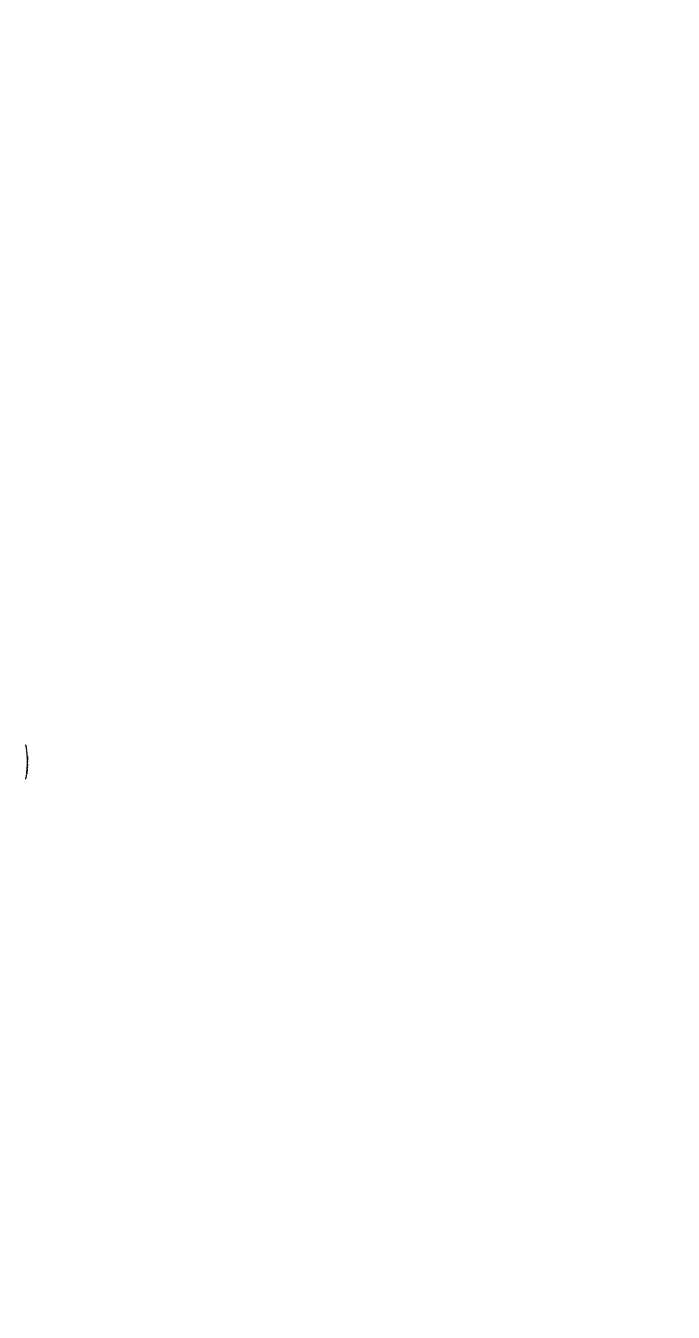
# Model space of a CAD drawing. Header units: millimetres. Extents: x -5010 to 6597, y -5069 to 5109.
# Drawn here: x 3283 to 3688, y 931 to 1736 of the extents above; entities that cross this region are included whole.
import ezdxf

# ---------------------------------------------------------------- set-up
doc = ezdxf.new("R2010")
doc.units = ezdxf.units.MM
for name, color, linetype in [('DiKom', 7, 'Continuous'), ('DIKOM_ОБЪЕКТ', 7, 'Continuous'), ('DIKOM_РАЗМЕР_ЗОНА', 7, 'Continuous'), ('DIKOM_РАЗМЕР_ОБЪЕКТА', 7, 'Continuous')]:
    doc.layers.add(name, color=color, linetype=linetype)
doc.styles.add('style1', font='arial.ttf', dxfattribs={"width": 0.8})
doc.dimstyles.new('1-50', dxfattribs={"dimtxt": 300, "dimasz": 200, "dimexe": 100, "dimexo": 0, "dimgap": 100, "dimtad": 1, "dimtxsty": 'style1', "dimcen": 200, "dimclrd": 7, "dimclre": 7, "dimclrt": 7, "dimadec": 1, "dimazin": 2, "dimtfac": 1, "dimtmove": 0, "dimatfit": 2, "dimfxl": 0, "dimlwd": 25, "dimlwe": 18, "dimarcsym": 0})

# ---------------------------------------------------------------- blocks, each defined once
blk = doc.blocks.new('*D9')
at = {"layer": 'Defpoints', "color": 0, "transparency": 16777216}
for p in [(291.32, 3608.64), (3201.56, -2426.59), (4391.23, -2426.59)]:
    blk.add_point(p, dxfattribs=at)
at = {"layer": 'DIKOM_РАЗМЕР_ОБЪЕКТА', "color": 7, "lineweight": 18, "transparency": 16777216}
for p, q in [((291.32, 3608.64), (4491.23, 3608.64)), ((3201.56, -2426.59), (4491.23, -2426.59))]:
    blk.add_line(p, q, dxfattribs=at)
at = {"layer": 'DIKOM_РАЗМЕР_ОБЪЕКТА', "color": 7, "lineweight": 25, "transparency": 16777216}
blk.add_line((4391.23, 3408.64), (4391.23, -2226.59), dxfattribs=at)
at = {"layer": 'DIKOM_РАЗМЕР_ОБЪЕКТА', "color": 7, "transparency": 16777216}
for points in [[(4357.9, 3408.64), (4424.56, 3408.64), (4391.23, 3608.64)], [(4357.9, -2226.59), (4424.56, -2226.59), (4391.23, -2426.59)]]:
    blk.add_solid(points, dxfattribs=at)
at = {"layer": 'DIKOM_РАЗМЕР_ОБЪЕКТА', "color": 7, "transparency": 16777216, "insert": (4061.47, 287.26), "char_height": 300, "attachment_point": 5, "rotation": 90, "style": 'style1'}
blk.add_mtext('{\\H1.5x;6000}', dxfattribs=at)
blk = doc.blocks.new('*D11')
at = {"layer": 'Defpoints', "color": 0, "transparency": 16777216}
for p in [(97.81, 5108.64), (2495.56, -4426.59), (6497.47, -4426.59)]:
    blk.add_point(p, dxfattribs=at)
at = {"layer": 'DIKOM_РАЗМЕР_ЗОНА', "color": 7, "lineweight": 18, "transparency": 16777216}
for p, q in [((97.81, 5108.64), (6597.47, 5108.64)), ((2495.56, -4426.59), (6597.47, -4426.59))]:
    blk.add_line(p, q, dxfattribs=at)
at = {"layer": 'DIKOM_РАЗМЕР_ЗОНА', "color": 7, "lineweight": 25, "transparency": 16777216}
blk.add_line((6497.47, 4908.64), (6497.47, -4226.59), dxfattribs=at)
at = {"layer": 'DIKOM_РАЗМЕР_ЗОНА', "color": 7, "transparency": 16777216}
for points in [[(6464.13, 4908.64), (6530.8, 4908.64), (6497.47, 5108.64)], [(6464.13, -4226.59), (6530.8, -4226.59), (6497.47, -4426.59)]]:
    blk.add_solid(points, dxfattribs=at)
at = {"layer": 'DIKOM_РАЗМЕР_ЗОНА', "color": 7, "transparency": 16777216, "insert": (6167.71, -51.55), "char_height": 300, "attachment_point": 5, "rotation": 90, "style": 'style1'}
blk.add_mtext('{\\H1.5x;9500}', dxfattribs=at)

msp = doc.modelspace()

# ---------------------------------------------------------------- linework, layer by layer
at = {"layer": 'DiKom', "color": 3}
msp.add_arc((3389.559, 1718.636), 1500, 0, 90, dxfattribs=at)
at = {"layer": 'DIKOM_ОБЪЕКТ', "color": 7, "linetype": 'Continuous', "lineweight": 15}
for p, q in [((3283.468, 1280.982), (3283.454, 1281.045)), ((3283.498, 1280.646), (3283.503, 1280.631)), ((3283.503, 1280.631), (3283.504, 1280.617)), ((3283.54, 1280.103), (3283.526, 1280.292)), ((3283.655, 1273.446), (3283.653, 1273.314)), ((3283.658, 1276.197), (3283.659, 1275.662)), ((3283.66, 1276.866), (3283.66, 1277.015)), ((3283.66, 1276.615), (3283.66, 1276.866)), ((3283.66, 1275.664), (3283.66, 1276.615)), ((3283.66, 1275.341), (3283.66, 1275.664)), ((3283.66, 1274.089), (3283.66, 1274.691)), ((3283.66, 1274.199), (3283.66, 1274.017)), ((3283.66, 1274.065), (3283.66, 1274.089)), ((3283.268, 1268.357), (3283.197, 1267.856)), ((3283.239, 1268.997), (3283.266, 1268.997)), ((3283.54, 1271.148), (3283.543, 1271.09))]:
    msp.add_line(p, q, dxfattribs=at)
for centre, start, end in [((3241.825, 1277.015), 9.485004, 12.879622), ((3241.825, 1277.015), 5.529307, 7.601081), ((3241.825, 1277.015), 3.193201, 4.232976), ((3241.825, 1274.065), 357.15022, 358.299782), ((3241.825, 1277.015), 0, 2.598863), ((3241.825, 1274.065), 347.120378, 350.940687), ((3241.825, 1274.065), 355.012714, 356.510836)]:
    msp.add_arc(centre, 41.836, start, end, dxfattribs=at)
for points, knots in [([(3283.236, 1282.955), (3283.222, 1283.048), (3283.193, 1283.253), (3283.161, 1283.458), (3283.143, 1283.569)], [0, 0, 0, 0, 0.456068, 1, 1, 1, 1]), ([(3283.526, 1280.292), (3283.517, 1280.41), (3283.499, 1280.641), (3283.478, 1280.87), (3283.468, 1280.982)], [0, 0, 0, 0, 0.5130706, 1, 1, 1, 1]), ([(3283.562, 1272.145), (3283.566, 1272.215), (3283.576, 1272.363), (3283.583, 1272.511), (3283.588, 1272.588)], [0, 0, 0, 0, 0.4761072, 1, 1, 1, 1]), ([(3283.588, 1272.588), (3283.601, 1272.456), (3283.621, 1272.255), (3283.607, 1272.054), (3283.603, 1271.984)], [0, 0, 0, 0, 0.6552058, 1, 1, 1, 1]), ([(3283.636, 1278.092), (3283.63, 1278.292), (3283.62, 1278.659), (3283.606, 1279.063), (3283.597, 1279.302), (3283.595, 1279.334), (3283.595, 1279.347)], [0, 0, 0, 0, 0.3123706, 0.5725618, 0.8320759, 1, 1, 1, 1]), ([(3283.616, 1278.912), (3283.616, 1278.918), (3283.616, 1278.941), (3283.62, 1278.83), (3283.628, 1278.6), (3283.636, 1278.3), (3283.642, 1278.087), (3283.644, 1278.005)], [0, 0, 0, 0, 0.1032307, 0.3467137, 0.5903911, 0.8413083, 1, 1, 1, 1]), ([(3283.623, 1273.385), (3283.625, 1273.456), (3283.631, 1273.604), (3283.635, 1273.752), (3283.637, 1273.828)], [0, 0, 0, 0, 0.4837398, 1, 1, 1, 1]), ([(3283.637, 1272.824), (3283.64, 1272.879), (3283.65, 1273.066), (3283.634, 1273.253), (3283.623, 1273.385)], [0, 0, 0, 0, 0.2949592, 1, 1, 1, 1]), ([(3283.66, 1276.612), (3283.659, 1276.748), (3283.658, 1277.023), (3283.649, 1277.56), (3283.64, 1277.913), (3283.636, 1278.092)], [0, 0, 0, 0, 0.3277091, 0.6591248, 1, 1, 1, 1]), ([(3283.637, 1273.828), (3283.642, 1273.765), (3283.652, 1273.639), (3283.653, 1273.513), (3283.654, 1273.449)], [0, 0, 0, 0, 0.4984976, 1, 1, 1, 1]), ([(3283.644, 1278.005), (3283.647, 1277.852), (3283.653, 1277.572), (3283.659, 1277.178), (3283.661, 1276.934), (3283.66, 1276.853), (3283.66, 1276.844)], [0, 0, 0, 0, 0.3583672, 0.6609014, 0.9634205, 1, 1, 1, 1]), ([(3283.654, 1273.449), (3283.658, 1274.084), (3283.662, 1274.792), (3283.658, 1275.5), (3283.658, 1275.573)], [0, 0, 0, 0, 0.8968902, 1, 1, 1, 1]), ([(3283.658, 1275.573), (3283.658, 1275.677), (3283.658, 1275.885), (3283.658, 1276.093), (3283.658, 1276.197)], [0, 0, 0, 0, 0.4999095, 1, 1, 1, 1]), ([(3283.189, 1268.647), (3283.218, 1268.849), (3283.276, 1269.243), (3283.325, 1269.638), (3283.349, 1269.83)], [0, 0, 0, 0, 0.5122295, 1, 1, 1, 1]), ([(3283.197, 1267.856), (3283.21, 1267.988), (3283.237, 1268.252), (3283.205, 1268.515), (3283.189, 1268.647)], [0, 0, 0, 0, 0.4998731, 1, 1, 1, 1]), ([(3283.361, 1269.731), (3283.346, 1269.611), (3283.316, 1269.367), (3283.283, 1269.122), (3283.266, 1268.997)], [0, 0, 0, 0, 0.4883366, 1, 1, 1, 1]), ([(3283.266, 1268.997), (3283.276, 1268.896), (3283.295, 1268.694), (3283.28, 1268.493), (3283.272, 1268.392)], [0, 0, 0, 0, 0.5000951, 1, 1, 1, 1]), ([(3283.272, 1268.392), (3283.289, 1268.519), (3283.323, 1268.768), (3283.354, 1269.017), (3283.369, 1269.139)], [0, 0, 0, 0, 0.5101655, 1, 1, 1, 1]), ([(3283.349, 1269.83), (3283.372, 1270.027), (3283.41, 1270.352), (3283.459, 1270.752), (3283.497, 1271.015), (3283.523, 1271.153), (3283.53, 1271.146), (3283.533, 1271.143)], [0, 0, 0, 0, 0.2720787, 0.4505804, 0.6290657, 0.8639098, 1, 1, 1, 1]), ([(3283.497, 1270.705), (3283.497, 1270.708), (3283.495, 1270.727), (3283.48, 1270.656), (3283.456, 1270.516), (3283.424, 1270.269), (3283.392, 1269.991), (3283.369, 1269.802), (3283.361, 1269.731)], [0, 0, 0, 0, 0.0445511, 0.2670392, 0.4479217, 0.6297466, 0.861606, 1, 1, 1, 1]), ([(3283.369, 1269.139), (3283.386, 1269.293), (3283.415, 1269.542), (3283.452, 1269.895), (3283.479, 1270.186), (3283.501, 1270.454), (3283.506, 1270.583), (3283.507, 1270.639), (3283.507, 1270.649)], [0, 0, 0, 0, 0.2196557, 0.3568422, 0.4943111, 0.6726879, 0.937437, 1, 1, 1, 1]), ([(3283.543, 1271.09), (3283.541, 1270.994), (3283.537, 1270.854), (3283.505, 1270.457), (3283.481, 1270.19), (3283.464, 1270.028), (3283.46, 1269.986)], [0, 0, 0, 0, 0.4983766, 0.7358134, 0.9308647, 1, 1, 1, 1]), ([(3283.577, 1271.518), (3283.582, 1271.595), (3283.598, 1271.804), (3283.576, 1272.013), (3283.562, 1272.145)], [0, 0, 0, 0, 0.3695565, 1, 1, 1, 1])]:
    msp.add_open_spline(points, degree=3, knots=knots, dxfattribs=at)

# ---------------------------------------------------------------- dimensions: what is measured, and where the dimension line sits
at = {"layer": 'DIKOM_РАЗМЕР_ЗОНА'}
dim = msp.add_linear_dim(base=(6497.466, -4426.587), p1=(97.814, 5108.638), p2=(2495.559, -4426.587), angle=90, text='{\\H1.5x;9500}', dimstyle='1-50', dxfattribs=at)
dim.commit()
dim.dimension.update_dxf_attribs({"geometry": '*D11', "text_midpoint": (6497.466, -51.549), "dimtype": 160})
at = {"layer": 'DIKOM_РАЗМЕР_ОБЪЕКТА'}
dim = msp.add_linear_dim(base=(4391.229, -2426.587), p1=(291.325, 3608.638), p2=(3201.559, -2426.587), angle=90, text='{\\H1.5x;6000}', dimstyle='1-50', dxfattribs=at)
dim.commit()
dim.dimension.update_dxf_attribs({"geometry": '*D9', "text_midpoint": (4391.229, 287.258), "dimtype": 160})

doc.saveas('drawing.dxf')
